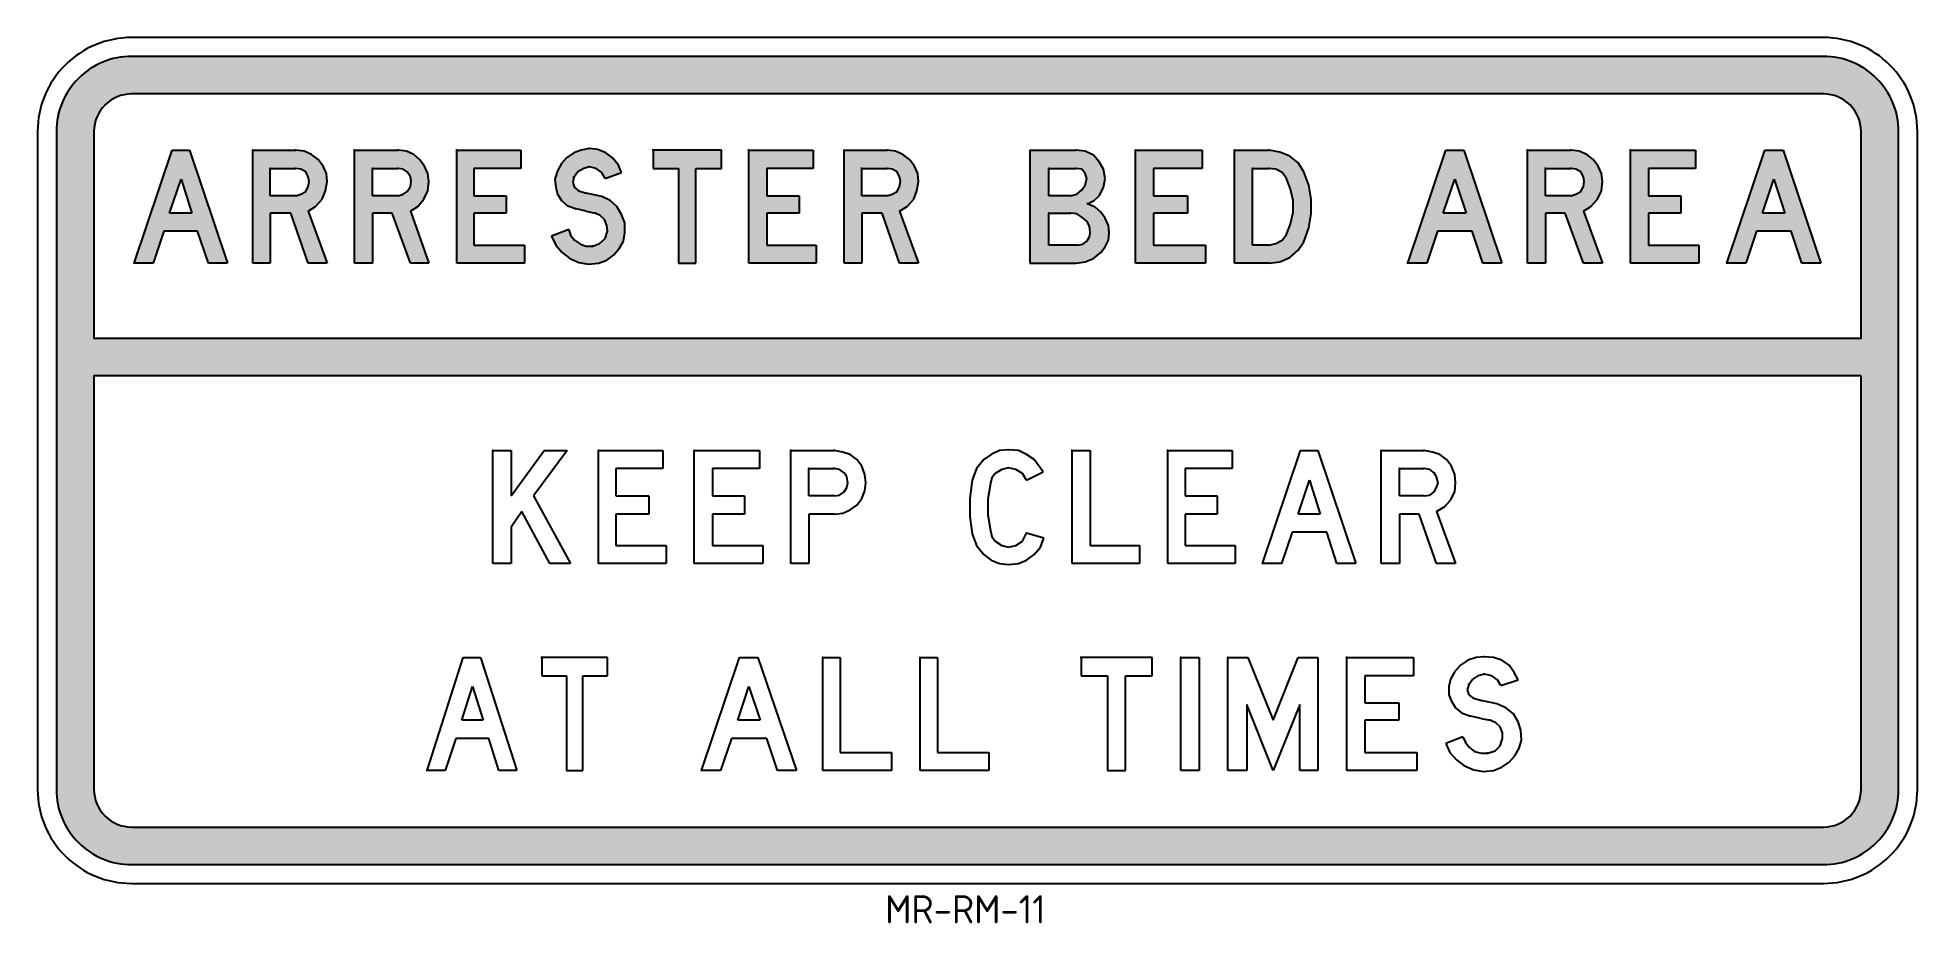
# Model space of a CAD drawing. Extents: x 132 to 332, y 161 to 256.
import ezdxf

# ---------------------------------------------------------------- set-up
doc = ezdxf.new("R2010")
doc.units = 0
doc.header["$MEASUREMENT"] = 0
doc.layers.get('0').update_dxf_attribs({"linetype": 'CONTINUOUS'})
doc.layers.get('DEFPOINTS').update_dxf_attribs({"linetype": 'CONTINUOUS'})
doc.layers.add('L35', color=3, linetype='CONTINUOUS')
doc.layers.add('T25', color=1, linetype='CONTINUOUS')
doc.styles.add('ISO', font='iso3098b.shx')

msp = doc.modelspace()

# ---------------------------------------------------------------- hatches: boundary and pattern name
at = {"layer": 'T25', "linetype": 'CONTINUOUS'}
h = msp.add_hatch(color=256, dxfattribs=at)
edge = h.paths.add_edge_path(flags=16)
edge.add_line((137.91, 245.63), (137.91, 223.63))
edge.add_line((137.91, 223.63), (325.91, 223.63))
edge.add_line((325.91, 223.63), (325.91, 245.63))
edge.add_arc((321.91, 245.63), 4, 0, 90)
edge.add_line((321.91, 249.63), (141.91, 249.63))
edge.add_arc((141.91, 245.63), 4, 90, 180)
edge = h.paths.add_edge_path(flags=16)
edge.add_line((325.91, 219.63), (137.91, 219.63))
edge.add_line((137.91, 219.63), (137.91, 175.63))
edge.add_arc((141.91, 175.63), 4, 180, 270)
edge.add_line((141.91, 171.63), (321.91, 171.63))
edge.add_arc((321.91, 175.63), 4, 270, 360)
edge.add_line((325.91, 175.63), (325.91, 219.63))
edge = h.paths.add_edge_path()
edge.add_line((141.91, 167.63), (321.91, 167.63))
edge.add_arc((321.91, 175.63), 8, 270, 360)
edge.add_line((329.91, 175.63), (329.91, 245.63))
edge.add_arc((321.91, 245.63), 8, 0, 90)
edge.add_line((321.91, 253.63), (141.91, 253.63))
edge.add_arc((141.91, 245.63), 8, 90, 180)
edge.add_line((133.91, 245.63), (133.91, 175.63))
edge.add_arc((141.91, 175.63), 8, 180, 270)
h = msp.add_hatch(color=256, dxfattribs=at)
h.paths.add_polyline_path([(145.35, 235.03), (148.94, 235.03), (150.08, 231.61), (152.1, 231.61), (148.07, 243.63), (146.22, 243.63), (142.19, 231.61), (144.21, 231.61)])
h.paths.add_polyline_path([(145.96, 236.96), (147.19, 240.56), (148.33, 236.96), (148.24, 236.96)], flags=16)
h.paths.add_polyline_path([(156.67, 236.96), (158.86, 236.96), (160.7, 231.61), (162.72, 231.61), (160.7, 237.14), (161.49, 237.66), (162.2, 238.45), (162.55, 239.33), (162.72, 240.3), (162.63, 241.17), (162.28, 241.96), (161.76, 242.66), (161.05, 243.19), (160.26, 243.54), (159.39, 243.63), (159.3, 243.63), (154.82, 243.63), (154.82, 231.61), (156.67, 231.61)])
h.paths.add_polyline_path([(156.67, 238.8), (156.67, 241.7), (159.39, 241.7), (159.91, 241.61), (160.44, 241.35), (160.7, 240.82), (160.79, 240.3), (160.7, 239.77), (160.44, 239.24), (159.91, 238.98), (159.39, 238.8)], flags=16)
h.paths.add_polyline_path([(167.55, 236.96), (169.65, 236.96), (171.59, 231.61), (173.52, 231.61), (171.59, 237.14), (172.37, 237.66), (172.99, 238.45), (173.43, 239.33), (173.52, 240.3), (173.43, 241.17), (173.08, 241.96), (172.55, 242.66), (171.94, 243.19), (171.15, 243.54), (170.27, 243.63), (170.18, 243.63), (165.62, 243.63), (165.62, 231.61), (167.55, 231.61)])
h.paths.add_polyline_path([(167.55, 238.8), (167.55, 241.7), (170.27, 241.7), (170.8, 241.61), (171.23, 241.35), (171.59, 240.82), (171.67, 240.3), (171.59, 239.77), (171.23, 239.24), (170.8, 238.98), (170.27, 238.8)], flags=16)
h.paths.add_polyline_path([(178.34, 238.8), (178.34, 241.7), (183.34, 241.7), (183.34, 243.63), (176.5, 243.63), (176.5, 231.61), (183.7, 231.61), (183.7, 233.54), (178.34, 233.54), (178.34, 236.96), (181.76, 236.96), (181.76, 238.8)])
h.paths.add_polyline_path([(191.24, 236.96), (191.77, 236.7), (192.21, 236.26), (192.47, 235.64), (192.56, 235.03), (192.3, 234.24), (191.68, 233.71), (190.98, 233.45), (190.89, 233.45), (190.28, 233.45), (189.66, 233.63), (189.05, 234.06), (188.61, 234.59), (188.43, 235.21), (186.59, 234.5), (187.03, 233.54), (187.73, 232.75), (188.52, 232.13), (189.49, 231.7), (190.54, 231.52), (191.59, 231.61), (192.47, 231.96), (193.17, 232.49), (193.79, 233.19), (194.23, 233.98), (194.4, 234.85), (194.4, 235.91), (194.05, 236.79), (193.52, 237.66), (192.82, 238.28), (191.94, 238.72), (190.28, 239.07), (189.49, 239.33), (189.05, 239.68), (188.87, 240.21), (188.96, 240.73), (189.4, 241.35), (190.01, 241.7), (190.63, 241.87), (191.33, 241.7), (191.94, 241.26), (192.3, 240.65), (194.05, 241.26), (193.7, 242.05), (193.09, 242.84), (192.38, 243.37), (191.51, 243.72), (190.63, 243.81), (189.75, 243.63), (188.96, 243.37), (188.17, 242.84), (187.64, 242.23), (187.21, 241.44), (186.94, 240.56), (187.03, 239.68), (187.21, 238.98), (187.64, 238.28), (188.26, 237.75), (189.22, 237.4), (190.28, 237.14)])
h.paths.add_polyline_path([(197.39, 243.63), (197.39, 241.7), (200.11, 241.7), (200.11, 231.61), (201.95, 231.61), (201.95, 241.7), (204.67, 241.7), (204.67, 243.63)])
h.paths.add_polyline_path([(209.5, 236.96), (212.92, 236.96), (212.92, 238.8), (209.5, 238.8), (209.5, 241.7), (214.41, 241.7), (214.41, 243.63), (207.57, 243.63), (207.57, 231.61), (214.76, 231.61), (214.76, 233.54), (209.5, 233.54)])
h.paths.add_polyline_path([(221.78, 236.96), (223.62, 231.61), (225.64, 231.61), (223.62, 237.14), (224.41, 237.66), (225.12, 238.45), (225.47, 239.33), (225.64, 240.3), (225.56, 241.17), (225.2, 241.96), (224.68, 242.66), (223.98, 243.19), (223.19, 243.54), (222.31, 243.63), (222.22, 243.63), (217.74, 243.63), (217.74, 231.61), (219.59, 231.61), (219.59, 236.96)])
h.paths.add_polyline_path([(219.59, 238.8), (219.59, 241.7), (222.31, 241.7), (222.83, 241.61), (223.36, 241.35), (223.62, 240.82), (223.71, 240.3), (223.62, 239.77), (223.36, 239.24), (222.83, 238.98), (222.31, 238.8)], flags=16)
h.paths.add_polyline_path([(237.49, 231.61), (242.4, 231.61), (243.37, 231.78), (244.25, 232.13), (245.04, 232.75), (245.48, 233.36), (245.83, 234.06), (245.91, 234.85), (245.83, 235.64), (245.48, 236.43), (245.04, 237.05), (244.42, 237.57), (243.63, 237.93), (244.33, 238.28), (244.86, 238.8), (245.3, 239.68), (245.48, 240.65), (245.3, 241.61), (244.86, 242.4), (244.25, 243.1), (243.37, 243.54), (242.4, 243.63), (242.32, 243.63), (237.49, 243.63)])
h.paths.add_polyline_path([(239.51, 238.8), (239.51, 241.7), (242.4, 241.7), (243.02, 241.61), (243.37, 241.17), (243.55, 240.65), (243.37, 239.94), (243.02, 239.42), (242.49, 238.98), (241.79, 238.8)], flags=16)
h.paths.add_polyline_path([(239.51, 236.96), (241.79, 236.96), (242.49, 236.87), (243.02, 236.52), (243.55, 236.08), (243.81, 235.56), (243.9, 234.85), (243.81, 234.42), (243.55, 233.98), (243.11, 233.63), (242.58, 233.54), (239.51, 233.54)], flags=16)
h.paths.add_polyline_path([(250.65, 236.96), (254.25, 236.96), (254.25, 238.8), (250.65, 238.8), (250.65, 241.7), (255.83, 241.7), (255.83, 243.63), (248.72, 243.63), (248.72, 231.61), (256.18, 231.61), (256.18, 233.54), (250.65, 233.54)])
h.paths.add_polyline_path([(259.25, 231.61), (262.94, 231.61), (264.08, 231.78), (265.13, 232.22), (266.01, 233.01), (266.63, 233.89), (267.15, 235.38), (267.41, 236.87), (267.41, 238.45), (267.15, 239.94), (266.63, 241.35), (266.01, 242.31), (265.13, 243.02), (264.08, 243.45), (262.94, 243.63), (259.25, 243.63)])
h.paths.add_polyline_path([(261.18, 241.7), (262.94, 241.7), (263.64, 241.61), (264.34, 241.26), (264.78, 240.65), (265.22, 239.51), (265.48, 238.28), (265.48, 237.05), (265.22, 235.82), (264.78, 234.68), (264.34, 234.06), (263.64, 233.71), (262.94, 233.54), (261.18, 233.54)], flags=16)
h.paths.add_polyline_path([(277.68, 231.61), (279.7, 231.61), (280.84, 235.03), (284.53, 235.03), (285.67, 231.61), (287.69, 231.61), (283.65, 243.63), (281.72, 243.63)])
h.paths.add_polyline_path([(281.46, 236.96), (282.68, 240.56), (283.91, 236.96), (283.83, 236.96)], flags=16)
h.paths.add_polyline_path([(292.34, 236.96), (294.44, 236.96), (296.37, 231.61), (298.39, 231.61), (296.37, 237.14), (297.16, 237.66), (297.87, 238.45), (298.3, 239.33), (298.39, 240.3), (298.3, 241.17), (297.95, 241.96), (297.43, 242.66), (296.73, 243.19), (295.94, 243.54), (295.06, 243.63), (294.97, 243.63), (290.41, 243.63), (290.41, 231.61), (292.34, 231.61)])
h.paths.add_polyline_path([(292.34, 238.8), (292.34, 241.7), (295.06, 241.7), (295.58, 241.61), (296.11, 241.35), (296.37, 240.82), (296.46, 240.3), (296.37, 239.77), (296.11, 239.24), (295.58, 238.98), (295.06, 238.8)], flags=16)
h.paths.add_polyline_path([(303.31, 238.8), (303.31, 241.7), (308.31, 241.7), (308.31, 243.63), (301.38, 243.63), (301.38, 231.61), (308.66, 231.61), (308.66, 233.54), (303.31, 233.54), (303.31, 236.96), (306.73, 236.96), (306.73, 238.8)])
h.paths.add_polyline_path([(314.8, 235.03), (318.49, 235.03), (319.63, 231.61), (321.65, 231.61), (317.61, 243.63), (315.68, 243.63), (311.64, 231.61), (313.66, 231.61)])
h.paths.add_polyline_path([(315.42, 236.96), (316.65, 240.56), (317.79, 236.96), (317.7, 236.96)], flags=16)

# ---------------------------------------------------------------- linework, layer by layer
at = {"color": 1}
for p, q in [((142.19, 231.61), (146.22, 243.63)), ((146.22, 243.63), (148.07, 243.63)), ((148.07, 243.63), (152.1, 231.61)), ((154.82, 243.63), (154.74, 243.63)), ((154.82, 243.63), (159.39, 243.63)), ((154.82, 231.61), (154.82, 243.63)), ((159.39, 243.63), (159.3, 243.63)), ((159.39, 243.63), (159.3, 243.63)), ((160.26, 243.54), (159.39, 243.63)), ((161.05, 243.19), (160.26, 243.54)), ((161.76, 242.66), (161.05, 243.19)), ((162.28, 241.96), (161.76, 242.66)), ((165.62, 243.63), (165.53, 243.63)), ((165.62, 243.63), (170.27, 243.63)), ((165.62, 231.61), (165.62, 243.63)), ((170.27, 243.63), (170.18, 243.63)), ((170.27, 243.63), (170.18, 243.63)), ((171.15, 243.54), (170.27, 243.63)), ((171.94, 243.19), (171.15, 243.54)), ((172.55, 242.66), (171.94, 243.19)), ((173.08, 241.96), (172.55, 242.66)), ((176.5, 243.63), (176.41, 243.63)), ((176.5, 243.63), (183.34, 243.63)), ((176.5, 231.61), (176.5, 243.63)), ((183.34, 243.63), (183.34, 241.7)), ((187.64, 242.23), (187.21, 241.44)), ((188.17, 242.84), (187.64, 242.23)), ((188.96, 243.37), (188.17, 242.84)), ((189.75, 243.63), (188.96, 243.37)), ((190.63, 243.81), (189.75, 243.63)), ((190.63, 243.81), (190.54, 243.81)), ((191.51, 243.72), (190.63, 243.81)), ((192.38, 243.37), (191.51, 243.72)), ((193.09, 242.84), (192.38, 243.37)), ((193.7, 242.05), (193.09, 242.84)), ((194.05, 241.26), (193.7, 242.05)), ((197.39, 243.63), (197.3, 243.63)), ((197.39, 243.63), (197.39, 241.7)), ((204.67, 243.63), (197.39, 243.63)), ((204.67, 241.7), (204.67, 243.63)), ((207.57, 243.63), (207.48, 243.63)), ((207.57, 243.63), (214.41, 243.63)), ((207.57, 231.61), (207.57, 243.63)), ((214.41, 243.63), (214.41, 241.7)), ((217.74, 243.63), (217.66, 243.63)), ((217.74, 243.63), (222.31, 243.63)), ((217.74, 231.61), (217.74, 243.63)), ((222.31, 243.63), (222.22, 243.63)), ((222.31, 243.63), (222.22, 243.63)), ((223.19, 243.54), (222.31, 243.63)), ((223.98, 243.19), (223.19, 243.54)), ((224.68, 242.66), (223.98, 243.19)), ((225.2, 241.96), (224.68, 242.66)), ((237.49, 243.63), (242.4, 243.63)), ((237.49, 243.63), (237.49, 231.61)), ((242.4, 243.63), (242.32, 243.63)), ((242.4, 243.63), (242.32, 243.63)), ((243.37, 243.54), (242.4, 243.63)), ((244.25, 243.1), (243.37, 243.54)), ((244.86, 242.4), (244.25, 243.1)), ((244.86, 242.4), (244.77, 242.4)), ((245.3, 241.61), (244.86, 242.4)), ((248.72, 243.63), (248.64, 243.63)), ((248.72, 243.63), (255.83, 243.63)), ((248.72, 231.61), (248.72, 243.63)), ((255.83, 243.63), (255.83, 241.7)), ((259.25, 243.63), (259.17, 243.63)), ((259.25, 243.63), (262.94, 243.63)), ((259.25, 231.61), (259.25, 243.63)), ((262.94, 243.63), (262.85, 243.63)), ((262.94, 243.63), (262.85, 243.63)), ((264.08, 243.45), (262.94, 243.63)), ((265.13, 243.02), (264.08, 243.45)), ((266.01, 242.31), (265.13, 243.02)), ((266.63, 241.35), (266.01, 242.31)), ((277.68, 231.61), (281.72, 243.63)), ((281.72, 243.63), (283.65, 243.63)), ((283.65, 243.63), (287.69, 231.61)), ((290.41, 243.63), (290.32, 243.63)), ((290.41, 243.63), (295.06, 243.63)), ((290.41, 231.61), (290.41, 243.63)), ((295.06, 243.63), (294.97, 243.63)), ((295.06, 243.63), (294.97, 243.63)), ((295.94, 243.54), (295.06, 243.63)), ((296.73, 243.19), (295.94, 243.54)), ((297.43, 242.66), (296.73, 243.19)), ((297.95, 241.96), (297.43, 242.66)), ((301.38, 243.63), (301.29, 243.63)), ((301.38, 243.63), (308.31, 243.63)), ((301.38, 231.61), (301.38, 243.63)), ((308.31, 243.63), (308.31, 241.7)), ((311.64, 231.61), (315.68, 243.63)), ((315.68, 243.63), (317.61, 243.63)), ((317.61, 243.63), (321.65, 231.61)), ((145.96, 236.96), (147.19, 240.56)), ((147.19, 240.56), (148.33, 236.96)), ((156.67, 241.7), (156.58, 241.7)), ((156.67, 241.7), (159.39, 241.7)), ((156.67, 238.8), (156.67, 241.7)), ((159.39, 241.7), (159.3, 241.7)), ((159.39, 241.7), (159.3, 241.7)), ((159.91, 241.61), (159.39, 241.7)), ((160.44, 241.35), (159.91, 241.61)), ((160.7, 240.82), (160.44, 241.35)), ((160.79, 240.3), (160.7, 240.82)), ((160.7, 239.77), (160.79, 240.3)), ((160.79, 240.3), (160.7, 240.3)), ((162.63, 241.17), (162.28, 241.96)), ((162.55, 239.33), (162.72, 240.3)), ((162.72, 240.3), (162.63, 241.17)), ((162.72, 240.3), (162.63, 240.3)), ((167.55, 241.7), (167.46, 241.7)), ((167.55, 241.7), (170.27, 241.7)), ((167.55, 238.8), (167.55, 241.7)), ((170.27, 241.7), (170.18, 241.7)), ((170.27, 241.7), (170.18, 241.7)), ((170.8, 241.61), (170.27, 241.7)), ((171.23, 241.35), (170.8, 241.61)), ((171.59, 240.82), (171.23, 241.35)), ((171.67, 240.3), (171.59, 240.82)), ((171.59, 239.77), (171.67, 240.3)), ((171.67, 240.3), (171.59, 240.3)), ((173.43, 241.17), (173.08, 241.96)), ((173.52, 240.3), (173.43, 241.17)), ((173.43, 239.33), (173.52, 240.3)), ((173.52, 240.3), (173.43, 240.3)), ((183.34, 241.7), (178.34, 241.7)), ((178.34, 241.7), (178.34, 238.8)), ((187.21, 241.44), (186.94, 240.56)), ((186.94, 240.56), (187.03, 239.68)), ((188.96, 240.73), (188.87, 240.21)), ((188.96, 240.73), (188.87, 240.73)), ((188.87, 240.21), (189.05, 239.68)), ((189.4, 241.35), (188.96, 240.73)), ((190.01, 241.7), (189.4, 241.35)), ((190.63, 241.87), (190.01, 241.7)), ((190.63, 241.87), (190.54, 241.87)), ((191.33, 241.7), (190.63, 241.87)), ((191.94, 241.26), (191.33, 241.7)), ((192.3, 240.65), (191.94, 241.26)), ((192.3, 240.65), (194.05, 241.26)), ((197.39, 241.7), (200.11, 241.7)), ((200.11, 241.7), (200.11, 231.61)), ((201.95, 231.61), (201.95, 241.7)), ((201.95, 241.7), (204.67, 241.7)), ((214.41, 241.7), (209.5, 241.7)), ((209.5, 241.7), (209.5, 238.8)), ((219.59, 241.7), (219.5, 241.7)), ((219.59, 241.7), (222.31, 241.7)), ((219.59, 238.8), (219.59, 241.7)), ((222.31, 241.7), (222.22, 241.7)), ((222.31, 241.7), (222.22, 241.7)), ((222.83, 241.61), (222.31, 241.7)), ((223.36, 241.35), (222.83, 241.61)), ((223.62, 240.82), (223.36, 241.35)), ((223.71, 240.3), (223.62, 240.82)), ((223.62, 239.77), (223.71, 240.3)), ((223.71, 240.3), (223.62, 240.3)), ((225.56, 241.17), (225.2, 241.96)), ((225.47, 239.33), (225.64, 240.3)), ((225.64, 240.3), (225.56, 241.17)), ((225.64, 240.3), (225.56, 240.3)), ((239.51, 241.7), (239.42, 241.7)), ((239.51, 241.7), (242.4, 241.7)), ((239.51, 238.8), (239.51, 241.7)), ((242.4, 241.7), (242.32, 241.7)), ((242.4, 241.7), (242.32, 241.7)), ((243.02, 241.61), (242.4, 241.7)), ((243.37, 241.17), (243.02, 241.61)), ((243.55, 240.65), (243.37, 241.17)), ((243.37, 239.94), (243.55, 240.65)), ((243.55, 240.65), (243.46, 240.65)), ((245.48, 240.65), (245.3, 241.61)), ((245.3, 239.68), (245.48, 240.65)), ((255.83, 241.7), (250.65, 241.7)), ((250.65, 241.7), (250.65, 238.8)), ((261.18, 241.7), (261.1, 241.7)), ((261.18, 241.7), (262.94, 241.7)), ((261.18, 233.54), (261.18, 241.7)), ((262.94, 241.7), (262.85, 241.7)), ((262.94, 241.7), (262.85, 241.7)), ((263.64, 241.61), (262.94, 241.7)), ((264.34, 241.26), (263.64, 241.61)), ((264.78, 240.65), (264.34, 241.26)), ((264.78, 240.65), (264.69, 240.65)), ((265.22, 239.51), (264.78, 240.65)), ((266.63, 241.35), (266.54, 241.35)), ((267.15, 239.94), (266.63, 241.35)), ((281.46, 236.96), (282.68, 240.56)), ((282.68, 240.56), (283.91, 236.96)), ((292.34, 241.7), (292.25, 241.7)), ((292.34, 241.7), (295.06, 241.7)), ((292.34, 238.8), (292.34, 241.7)), ((295.06, 241.7), (294.97, 241.7)), ((295.06, 241.7), (294.97, 241.7)), ((295.58, 241.61), (295.06, 241.7)), ((296.11, 241.35), (295.58, 241.61)), ((296.37, 240.82), (296.11, 241.35)), ((296.46, 240.3), (296.37, 240.82)), ((296.37, 239.77), (296.46, 240.3)), ((296.46, 240.3), (296.37, 240.3)), ((298.3, 241.17), (297.95, 241.96)), ((298.39, 240.3), (298.3, 241.17)), ((298.3, 239.33), (298.39, 240.3)), ((298.39, 240.3), (298.3, 240.3)), ((308.31, 241.7), (303.31, 241.7)), ((303.31, 241.7), (303.31, 238.8)), ((315.42, 236.96), (316.65, 240.56)), ((316.65, 240.56), (317.79, 236.96)), ((159.39, 238.8), (156.67, 238.8)), ((159.39, 238.8), (159.91, 238.98)), ((159.91, 238.98), (160.44, 239.24)), ((160.44, 239.24), (160.7, 239.77)), ((161.49, 237.66), (162.2, 238.45)), ((162.2, 238.45), (162.55, 239.33)), ((170.27, 238.8), (167.55, 238.8)), ((170.27, 238.8), (170.8, 238.98)), ((170.8, 238.98), (171.23, 239.24)), ((171.23, 239.24), (171.59, 239.77)), ((172.37, 237.66), (172.99, 238.45)), ((172.99, 238.45), (173.43, 239.33)), ((178.34, 238.8), (181.76, 238.8)), ((181.76, 238.8), (181.76, 236.96)), ((187.03, 239.68), (187.21, 238.98)), ((187.21, 238.98), (187.64, 238.28)), ((187.64, 238.28), (188.26, 237.75)), ((189.05, 239.68), (189.49, 239.33)), ((189.49, 239.33), (189.4, 239.33)), ((189.49, 239.33), (190.28, 239.07)), ((190.28, 239.07), (190.19, 239.07)), ((190.28, 239.07), (190.19, 239.07)), ((191.94, 238.72), (190.28, 239.07)), ((192.82, 238.28), (191.94, 238.72)), ((193.52, 237.66), (192.82, 238.28)), ((209.5, 238.8), (212.92, 238.8)), ((212.92, 238.8), (212.92, 236.96)), ((222.31, 238.8), (219.59, 238.8)), ((222.31, 238.8), (222.83, 238.98)), ((222.83, 238.98), (223.36, 239.24)), ((223.36, 239.24), (223.62, 239.77)), ((224.41, 237.66), (225.12, 238.45)), ((225.12, 238.45), (225.47, 239.33)), ((241.79, 238.8), (239.51, 238.8)), ((241.79, 238.8), (242.49, 238.98)), ((242.49, 238.98), (243.02, 239.42)), ((243.02, 239.42), (243.37, 239.94)), ((243.63, 237.93), (244.33, 238.28)), ((244.33, 238.28), (244.86, 238.8)), ((244.86, 238.8), (244.77, 238.8)), ((244.86, 238.8), (245.3, 239.68)), ((250.65, 238.8), (254.25, 238.8)), ((254.25, 238.8), (254.25, 236.96)), ((265.48, 238.28), (265.22, 239.51)), ((265.48, 237.05), (265.48, 238.28)), ((267.41, 238.45), (267.15, 239.94)), ((267.41, 236.87), (267.41, 238.45)), ((295.06, 238.8), (292.34, 238.8)), ((295.06, 238.8), (295.58, 238.98)), ((295.58, 238.98), (296.11, 239.24)), ((296.11, 239.24), (296.37, 239.77)), ((297.16, 237.66), (297.87, 238.45)), ((297.87, 238.45), (298.3, 239.33)), ((303.31, 238.8), (306.73, 238.8)), ((306.73, 238.8), (306.73, 236.96)), ((148.33, 236.96), (145.96, 236.96)), ((148.33, 236.96), (148.24, 236.96)), ((158.86, 236.96), (156.67, 236.96)), ((156.67, 236.96), (156.67, 231.61)), ((160.7, 231.61), (158.86, 236.96)), ((160.7, 237.14), (161.49, 237.66)), ((160.7, 237.14), (162.72, 231.61)), ((169.65, 236.96), (167.55, 236.96)), ((167.55, 236.96), (167.55, 231.61)), ((171.59, 231.61), (169.65, 236.96)), ((171.59, 237.14), (172.37, 237.66)), ((171.59, 237.14), (173.52, 231.61)), ((181.76, 236.96), (178.34, 236.96)), ((178.34, 236.96), (178.34, 233.54)), ((188.26, 237.75), (189.22, 237.4)), ((189.22, 237.4), (189.14, 237.4)), ((189.22, 237.4), (189.14, 237.4)), ((190.28, 237.14), (189.22, 237.4)), ((190.28, 237.14), (191.24, 236.96)), ((191.24, 236.96), (191.15, 236.96)), ((191.24, 236.96), (191.15, 236.96)), ((191.77, 236.7), (191.24, 236.96)), ((192.21, 236.26), (191.77, 236.7)), ((192.47, 235.64), (192.21, 236.26)), ((194.05, 236.79), (193.52, 237.66)), ((194.4, 235.91), (194.05, 236.79)), ((212.92, 236.96), (209.5, 236.96)), ((209.5, 236.96), (209.5, 233.54)), ((221.78, 236.96), (219.59, 236.96)), ((219.59, 236.96), (219.59, 231.61)), ((223.62, 231.61), (221.78, 236.96)), ((223.62, 237.14), (224.41, 237.66)), ((223.62, 237.14), (225.64, 231.61)), ((239.51, 236.96), (239.42, 236.96)), ((239.51, 236.96), (241.79, 236.96)), ((239.51, 233.54), (239.51, 236.96)), ((241.79, 236.96), (241.7, 236.96)), ((241.79, 236.96), (241.7, 236.96)), ((242.49, 236.87), (241.79, 236.96)), ((243.02, 236.52), (242.49, 236.87)), ((243.55, 236.08), (243.02, 236.52)), ((243.63, 237.93), (243.55, 237.93)), ((243.81, 235.56), (243.55, 236.08)), ((244.42, 237.57), (243.63, 237.93)), ((245.04, 237.05), (244.42, 237.57)), ((245.48, 236.43), (245.04, 237.05)), ((245.83, 235.64), (245.48, 236.43)), ((254.25, 236.96), (250.65, 236.96)), ((250.65, 236.96), (250.65, 233.54)), ((265.22, 235.82), (265.48, 237.05)), ((267.15, 235.38), (267.41, 236.87)), ((283.91, 236.96), (281.46, 236.96)), ((283.91, 236.96), (283.83, 236.96)), ((294.44, 236.96), (292.34, 236.96)), ((292.34, 236.96), (292.34, 231.61)), ((296.37, 231.61), (294.44, 236.96)), ((296.37, 237.14), (297.16, 237.66)), ((296.37, 237.14), (298.39, 231.61)), ((306.73, 236.96), (303.31, 236.96)), ((303.31, 236.96), (303.31, 233.54)), ((317.79, 236.96), (315.42, 236.96)), ((317.79, 236.96), (317.7, 236.96)), ((145.35, 235.03), (144.21, 231.61)), ((148.94, 235.03), (145.35, 235.03)), ((150.08, 231.61), (148.94, 235.03)), ((188.43, 235.21), (186.59, 234.5)), ((186.59, 234.5), (187.03, 233.54)), ((188.43, 235.21), (188.61, 234.59)), ((188.61, 234.59), (189.05, 234.06)), ((189.05, 234.06), (189.66, 233.63)), ((191.68, 233.71), (192.3, 234.24)), ((192.3, 234.24), (192.56, 235.03)), ((192.56, 235.03), (192.47, 235.64)), ((192.56, 235.03), (192.47, 235.03)), ((194.23, 233.98), (194.4, 234.85)), ((194.4, 234.85), (194.4, 235.91)), ((243.55, 233.98), (243.81, 234.42)), ((243.9, 234.85), (243.81, 235.56)), ((243.81, 234.42), (243.9, 234.85)), ((243.9, 234.85), (243.81, 234.85)), ((245.48, 233.36), (245.83, 234.06)), ((245.91, 234.85), (245.83, 235.64)), ((245.83, 234.06), (245.91, 234.85)), ((263.64, 233.71), (264.34, 234.06)), ((264.34, 234.06), (264.78, 234.68)), ((264.78, 234.68), (264.69, 234.68)), ((264.78, 234.68), (265.22, 235.82)), ((266.63, 233.89), (267.15, 235.38)), ((280.84, 235.03), (279.7, 231.61)), ((284.53, 235.03), (280.84, 235.03)), ((285.67, 231.61), (284.53, 235.03)), ((314.8, 235.03), (313.66, 231.61)), ((318.49, 235.03), (314.8, 235.03)), ((319.63, 231.61), (318.49, 235.03)), ((178.34, 233.54), (183.7, 233.54)), ((183.7, 233.54), (183.7, 231.61)), ((187.03, 233.54), (187.73, 232.75)), ((187.73, 232.75), (188.52, 232.13)), ((188.52, 232.13), (189.49, 231.7)), ((189.66, 233.63), (190.28, 233.45)), ((190.28, 233.45), (190.98, 233.45)), ((190.98, 233.45), (190.89, 233.45)), ((190.98, 233.45), (191.68, 233.71)), ((192.47, 231.96), (193.17, 232.49)), ((193.17, 232.49), (193.79, 233.19)), ((193.79, 233.19), (194.23, 233.98)), ((209.5, 233.54), (214.76, 233.54)), ((214.76, 233.54), (214.76, 231.61)), ((242.58, 233.54), (239.51, 233.54)), ((242.58, 233.54), (243.11, 233.63)), ((243.11, 233.63), (243.55, 233.98)), ((243.37, 231.78), (244.25, 232.13)), ((244.25, 232.13), (245.04, 232.75)), ((245.04, 232.75), (245.48, 233.36)), ((250.65, 233.54), (256.18, 233.54)), ((256.18, 233.54), (256.18, 231.61)), ((262.94, 233.54), (261.18, 233.54)), ((262.94, 233.54), (263.64, 233.71)), ((264.08, 231.78), (265.13, 232.22)), ((265.13, 232.22), (266.01, 233.01)), ((266.01, 233.01), (266.63, 233.89)), ((266.63, 233.89), (266.54, 233.89)), ((303.31, 233.54), (308.66, 233.54)), ((308.66, 233.54), (308.66, 231.61)), ((142.19, 231.61), (142.1, 231.61)), ((144.21, 231.61), (142.19, 231.61)), ((152.1, 231.61), (150.08, 231.61)), ((156.67, 231.61), (154.82, 231.61)), ((162.72, 231.61), (160.7, 231.61)), ((167.55, 231.61), (165.62, 231.61)), ((173.52, 231.61), (171.59, 231.61)), ((183.7, 231.61), (176.5, 231.61)), ((189.49, 231.7), (190.54, 231.52)), ((190.54, 231.52), (191.59, 231.61)), ((191.59, 231.61), (192.47, 231.96)), ((200.11, 231.61), (201.95, 231.61)), ((214.76, 231.61), (207.57, 231.61)), ((219.59, 231.61), (217.74, 231.61)), ((225.64, 231.61), (223.62, 231.61)), ((237.49, 231.61), (242.4, 231.61)), ((242.4, 231.61), (243.37, 231.78)), ((256.18, 231.61), (248.72, 231.61)), ((262.94, 231.61), (259.25, 231.61)), ((262.94, 231.61), (264.08, 231.78)), ((277.68, 231.61), (277.59, 231.61)), ((279.7, 231.61), (277.68, 231.61)), ((287.69, 231.61), (285.67, 231.61)), ((292.34, 231.61), (290.41, 231.61)), ((298.39, 231.61), (296.37, 231.61)), ((308.66, 231.61), (301.38, 231.61)), ((311.64, 231.61), (311.56, 231.61)), ((313.66, 231.61), (311.64, 231.61)), ((321.65, 231.61), (319.63, 231.61)), ((180.36, 211.69), (180.27, 211.69)), ((180.36, 211.69), (182.29, 211.69)), ((180.36, 199.66), (180.36, 211.69)), ((182.29, 211.69), (182.29, 206.86)), ((182.29, 206.86), (185.8, 211.69)), ((188.26, 211.69), (184.66, 206.86)), ((185.8, 211.69), (188.26, 211.69)), ((191.59, 211.69), (191.51, 211.69)), ((191.59, 211.69), (198.44, 211.69)), ((191.59, 199.66), (191.59, 211.69)), ((198.44, 211.69), (198.44, 209.76)), ((201.77, 211.69), (201.69, 211.69)), ((201.77, 211.69), (208.71, 211.69)), ((201.77, 199.66), (201.77, 211.69)), ((208.71, 211.69), (208.71, 209.76)), ((212.04, 211.69), (211.95, 211.69)), ((212.04, 211.69), (216.69, 211.69)), ((212.04, 199.66), (212.04, 211.69)), ((216.69, 211.69), (216.6, 211.69)), ((216.69, 211.69), (216.6, 211.69)), ((217.57, 211.51), (216.69, 211.69)), ((218.36, 211.25), (217.57, 211.51)), ((219.06, 210.72), (218.36, 211.25)), ((219.59, 210.02), (219.06, 210.72)), ((219.94, 209.14), (219.59, 210.02)), ((232.58, 210.72), (231.79, 209.76)), ((233.37, 211.25), (232.58, 210.72)), ((234.24, 211.69), (233.37, 211.25)), ((235.21, 211.77), (234.24, 211.69)), ((235.21, 211.77), (235.12, 211.77)), ((236.26, 211.69), (235.21, 211.77)), ((237.14, 211.25), (236.26, 211.69)), ((237.93, 210.72), (237.14, 211.25)), ((237.93, 210.72), (237.84, 210.72)), ((238.89, 209.41), (237.93, 210.72)), ((241.97, 211.69), (241.88, 211.69)), ((241.97, 211.69), (243.9, 211.69)), ((241.97, 199.66), (241.97, 211.69)), ((243.9, 211.69), (243.9, 201.59)), ((252.15, 211.69), (252.06, 211.69)), ((252.15, 211.69), (258.99, 211.69)), ((252.15, 199.66), (252.15, 211.69)), ((258.99, 211.69), (258.99, 209.76)), ((262.24, 199.66), (266.27, 211.69)), ((266.27, 211.69), (268.12, 211.69)), ((268.12, 211.69), (272.15, 199.66)), ((274.87, 211.69), (274.79, 211.69)), ((274.87, 211.69), (279.44, 211.69)), ((274.87, 199.66), (274.87, 211.69)), ((279.44, 211.69), (279.35, 211.69)), ((279.44, 211.69), (279.35, 211.69)), ((280.31, 211.51), (279.44, 211.69)), ((281.1, 211.25), (280.31, 211.51)), ((281.81, 210.72), (281.1, 211.25)), ((282.33, 210.02), (281.81, 210.72)), ((282.68, 209.14), (282.33, 210.02)), ((198.44, 209.76), (193.44, 209.76)), ((193.44, 209.76), (193.44, 206.86)), ((208.71, 209.76), (203.7, 209.76)), ((203.7, 209.76), (203.7, 206.86)), ((213.97, 209.76), (213.88, 209.76)), ((213.97, 209.76), (216.69, 209.76)), ((213.97, 206.86), (213.97, 209.76)), ((216.69, 209.76), (216.6, 209.76)), ((216.69, 209.76), (216.6, 209.76)), ((217.22, 209.67), (216.69, 209.76)), ((217.74, 209.32), (217.22, 209.67)), ((218.01, 208.88), (217.74, 209.32)), ((218.1, 208.26), (218.01, 208.88)), ((218.01, 207.74), (218.1, 208.26)), ((218.1, 208.26), (218.01, 208.26)), ((220.03, 208.26), (219.94, 209.14)), ((219.94, 207.39), (220.03, 208.26)), ((220.03, 208.26), (219.94, 208.26)), ((231.35, 208.53), (231.08, 206.6)), ((231.79, 209.76), (231.35, 208.53)), ((233.28, 208.18), (233.01, 206.51)), ((233.45, 208.79), (233.28, 208.18)), ((233.8, 209.23), (233.45, 208.79)), ((234.51, 209.67), (233.8, 209.23)), ((235.21, 209.84), (234.51, 209.67)), ((235.21, 209.84), (235.12, 209.84)), ((236, 209.67), (235.21, 209.84)), ((236.7, 209.23), (236, 209.67)), ((236.7, 209.23), (236.61, 209.23)), ((237.14, 208.53), (236.7, 209.23)), ((237.14, 208.53), (238.89, 209.41)), ((238.89, 209.41), (238.81, 209.41)), ((258.99, 209.76), (253.99, 209.76)), ((253.99, 209.76), (253.99, 206.86)), ((266.01, 204.93), (267.24, 208.53)), ((267.24, 208.53), (268.38, 204.93)), ((276.8, 209.76), (276.72, 209.76)), ((276.8, 209.76), (279.44, 209.76)), ((276.8, 206.86), (276.8, 209.76)), ((279.44, 209.76), (279.35, 209.76)), ((279.44, 209.76), (279.35, 209.76)), ((280.05, 209.67), (279.44, 209.76)), ((280.49, 209.32), (280.05, 209.67)), ((280.75, 208.88), (280.49, 209.32)), ((280.93, 208.26), (280.75, 208.88)), ((280.75, 207.74), (280.93, 208.26)), ((280.93, 208.26), (280.84, 208.26)), ((282.77, 208.26), (282.68, 209.14)), ((282.68, 207.3), (282.77, 208.26)), ((282.77, 208.26), (282.68, 208.26)), ((184.66, 206.86), (188.61, 199.66)), ((193.44, 206.86), (196.95, 206.86)), ((196.95, 206.86), (196.95, 204.93)), ((203.7, 206.86), (207.13, 206.86)), ((207.13, 206.86), (207.13, 204.93)), ((216.69, 206.86), (213.97, 206.86)), ((216.69, 206.86), (217.22, 206.95)), ((217.22, 206.95), (217.74, 207.3)), ((217.74, 207.3), (218.01, 207.74)), ((219.06, 205.89), (219.59, 206.6)), ((219.59, 206.6), (219.94, 207.39)), ((231.08, 206.6), (231.08, 204.67)), ((233.01, 206.51), (233.01, 204.84)), ((253.99, 206.86), (257.41, 206.86)), ((257.41, 206.86), (257.41, 204.93)), ((279.44, 206.86), (276.8, 206.86)), ((279.44, 206.86), (280.05, 206.95)), ((280.05, 206.95), (280.49, 207.3)), ((280.49, 207.3), (280.75, 207.74)), ((281.63, 205.72), (282.25, 206.42)), ((282.25, 206.42), (282.68, 207.3)), ((183.43, 205.19), (182.29, 203.53)), ((186.42, 199.66), (183.43, 205.19)), ((196.95, 204.93), (193.44, 204.93)), ((193.44, 204.93), (193.44, 201.59)), ((207.13, 204.93), (203.7, 204.93)), ((203.7, 204.93), (203.7, 201.59)), ((216.69, 204.93), (213.97, 204.93)), ((213.97, 204.93), (213.97, 199.66)), ((216.69, 204.93), (217.57, 205.02)), ((217.57, 205.02), (218.36, 205.37)), ((218.36, 205.37), (219.06, 205.89)), ((231.08, 204.67), (231.35, 202.82)), ((233.01, 204.84), (233.28, 203.17)), ((257.41, 204.93), (253.99, 204.93)), ((253.99, 204.93), (253.99, 201.59)), ((268.38, 204.93), (266.01, 204.93)), ((268.38, 204.93), (268.29, 204.93)), ((278.91, 204.93), (276.8, 204.93)), ((276.8, 204.93), (276.8, 199.66)), ((280.75, 199.66), (278.91, 204.93)), ((280.75, 205.19), (281.63, 205.72)), ((280.75, 205.19), (282.77, 199.66)), ((182.29, 203.53), (182.29, 199.66)), ((231.35, 202.82), (231.79, 201.59)), ((233.28, 203.17), (233.45, 202.56)), ((233.45, 202.56), (233.8, 202.03)), ((233.8, 202.03), (234.51, 201.59)), ((236, 201.59), (236.7, 202.03)), ((236.7, 202.03), (237.14, 202.91)), ((237.14, 202.91), (237.05, 202.91)), ((237.14, 202.91), (237.05, 202.91)), ((238.98, 202.38), (237.14, 202.91)), ((238.63, 201.42), (238.98, 202.38)), ((265.4, 203), (264.26, 199.66)), ((269.08, 203), (265.4, 203)), ((270.14, 199.66), (269.08, 203)), ((193.44, 201.59), (198.79, 201.59)), ((198.79, 201.59), (198.79, 199.66)), ((203.7, 201.59), (209.06, 201.59)), ((209.06, 201.59), (209.06, 199.66)), ((231.79, 201.59), (232.58, 200.63)), ((232.58, 200.63), (233.37, 200.02)), ((233.37, 200.02), (234.24, 199.66)), ((234.51, 201.59), (235.21, 201.42)), ((235.21, 201.42), (236, 201.59)), ((236.26, 199.66), (237.14, 200.02)), ((237.14, 200.02), (237.93, 200.63)), ((237.93, 200.63), (238.63, 201.42)), ((243.9, 201.59), (249.16, 201.59)), ((249.16, 201.59), (249.16, 199.66)), ((253.99, 201.59), (259.34, 201.59)), ((259.34, 201.59), (259.34, 199.66)), ((182.29, 199.66), (180.36, 199.66)), ((188.61, 199.66), (186.42, 199.66)), ((198.79, 199.66), (191.59, 199.66)), ((209.06, 199.66), (201.77, 199.66)), ((213.97, 199.66), (212.04, 199.66)), ((234.24, 199.66), (235.21, 199.58)), ((235.21, 199.58), (236.26, 199.66)), ((249.16, 199.66), (241.97, 199.66)), ((259.34, 199.66), (252.15, 199.66)), ((262.24, 199.66), (262.15, 199.66)), ((264.26, 199.66), (262.24, 199.66)), ((272.15, 199.66), (270.14, 199.66)), ((276.8, 199.66), (274.87, 199.66)), ((282.77, 199.66), (280.75, 199.66)), ((173.34, 177.64), (177.2, 189.66)), ((177.2, 189.66), (179.04, 189.66)), ((179.04, 189.66), (182.91, 177.64)), ((185.54, 189.66), (185.45, 189.66)), ((185.54, 189.66), (185.54, 187.73)), ((192.56, 189.66), (185.54, 189.66)), ((192.56, 187.73), (192.56, 189.66)), ((202.56, 177.64), (206.6, 189.66)), ((206.6, 189.66), (208.53, 189.66)), ((208.53, 189.66), (212.65, 177.64)), ((215.46, 189.66), (215.38, 189.66)), ((215.46, 189.66), (217.31, 189.66)), ((215.46, 177.64), (215.46, 189.66)), ((217.31, 189.66), (217.31, 179.57)), ((225.82, 189.66), (225.73, 189.66)), ((225.82, 189.66), (227.66, 189.66)), ((225.82, 177.64), (225.82, 189.66)), ((227.66, 189.66), (227.66, 179.57)), ((242.93, 189.66), (242.84, 189.66)), ((242.93, 189.66), (242.93, 187.73)), ((250.48, 189.66), (242.93, 189.66)), ((250.48, 187.73), (250.48, 189.66)), ((253.55, 189.66), (253.46, 189.66)), ((253.55, 189.66), (255.48, 189.66)), ((253.55, 177.64), (253.55, 189.66)), ((255.48, 189.66), (255.48, 177.64)), ((258.55, 189.66), (258.46, 189.66)), ((258.55, 189.66), (260.66, 189.66)), ((258.55, 177.64), (258.55, 189.66)), ((260.66, 189.66), (263.38, 182.99)), ((263.38, 182.99), (266.01, 189.66)), ((266.01, 189.66), (268.12, 189.66)), ((268.12, 189.66), (268.12, 177.64)), ((271.19, 189.66), (271.1, 189.66)), ((271.19, 189.66), (278.3, 189.66)), ((271.19, 177.64), (271.19, 189.66)), ((278.3, 189.66), (278.3, 187.73)), ((282.68, 188.17), (282.25, 187.38)), ((283.3, 188.87), (282.68, 188.17)), ((284.09, 189.4), (283.3, 188.87)), ((284.97, 189.66), (284.09, 189.4)), ((285.84, 189.75), (284.97, 189.66)), ((285.84, 189.75), (285.76, 189.75)), ((286.81, 189.66), (285.84, 189.75)), ((287.69, 189.4), (286.81, 189.66)), ((288.48, 188.87), (287.69, 189.4)), ((289, 188.08), (288.48, 188.87)), ((289.44, 187.29), (289, 188.08)), ((177.03, 182.99), (178.17, 186.59)), ((178.17, 186.59), (179.31, 182.99)), ((185.54, 187.73), (188.17, 187.73)), ((188.17, 187.73), (188.17, 177.64)), ((189.93, 177.64), (189.93, 187.73)), ((189.93, 187.73), (192.56, 187.73)), ((206.42, 182.99), (207.57, 186.59)), ((207.57, 186.59), (208.79, 182.99)), ((242.93, 187.73), (245.74, 187.73)), ((245.74, 187.73), (245.74, 177.64)), ((247.67, 177.64), (247.67, 187.73)), ((247.67, 187.73), (250.48, 187.73)), ((278.3, 187.73), (273.12, 187.73)), ((273.12, 187.73), (273.12, 184.83)), ((282.25, 187.38), (282.07, 186.59)), ((282.07, 186.59), (282.07, 185.71)), ((284.18, 186.76), (284, 186.24)), ((284, 186.24), (284.18, 185.71)), ((284.18, 186.76), (284.09, 186.76)), ((284.62, 187.38), (284.18, 186.76)), ((285.14, 187.73), (284.62, 187.38)), ((285.84, 187.9), (285.14, 187.73)), ((285.84, 187.9), (285.76, 187.9)), ((286.63, 187.73), (285.84, 187.9)), ((287.25, 187.29), (286.63, 187.73)), ((287.6, 186.68), (287.25, 187.29)), ((287.6, 186.68), (289.44, 187.29)), ((263.38, 177.64), (260.57, 184.66)), ((260.57, 184.66), (260.57, 177.64)), ((266.19, 184.66), (263.38, 177.64)), ((266.19, 177.64), (266.19, 184.66)), ((273.12, 184.83), (276.72, 184.83)), ((276.72, 184.83), (276.72, 182.99)), ((282.07, 185.71), (282.33, 185.01)), ((282.33, 185.01), (282.77, 184.31)), ((282.77, 184.31), (283.39, 183.78)), ((284.18, 185.71), (284.62, 185.36)), ((284.62, 185.36), (284.53, 185.36)), ((284.62, 185.36), (285.49, 185.1)), ((285.49, 185.1), (285.4, 185.1)), ((285.49, 185.1), (285.4, 185.1)), ((287.16, 184.75), (285.49, 185.1)), ((288.13, 184.31), (287.16, 184.75)), ((288.92, 183.69), (288.13, 184.31)), ((179.31, 182.99), (177.03, 182.99)), ((179.31, 182.99), (179.22, 182.99)), ((208.79, 182.99), (206.42, 182.99)), ((208.79, 182.99), (208.71, 182.99)), ((276.72, 182.99), (273.12, 182.99)), ((273.12, 182.99), (273.12, 179.57)), ((283.39, 183.78), (284.35, 183.43)), ((284.35, 183.43), (284.26, 183.43)), ((284.35, 183.43), (284.26, 183.43)), ((285.49, 183.17), (284.35, 183.43)), ((285.49, 183.17), (286.46, 182.99)), ((286.46, 182.99), (286.37, 182.99)), ((286.46, 182.99), (286.37, 182.99)), ((287.07, 182.73), (286.46, 182.99)), ((287.51, 182.29), (287.07, 182.73)), ((287.77, 181.67), (287.51, 182.29)), ((289.44, 182.82), (288.92, 183.69)), ((289.7, 181.94), (289.44, 182.82)), ((176.41, 181.06), (175.27, 177.64)), ((179.92, 181.06), (176.41, 181.06)), ((180.98, 177.64), (179.92, 181.06)), ((205.72, 181.06), (204.58, 177.64)), ((209.5, 181.06), (205.72, 181.06)), ((210.64, 177.64), (209.5, 181.06)), ((283.56, 181.24), (281.72, 180.53)), ((281.72, 180.53), (282.16, 179.57)), ((283.56, 181.24), (283.83, 180.62)), ((283.83, 180.62), (284.26, 180.09)), ((284.26, 180.09), (284.79, 179.66)), ((286.98, 179.74), (287.51, 180.27)), ((287.51, 180.27), (287.77, 181.06)), ((287.77, 181.06), (287.69, 181.06)), ((287.77, 181.06), (287.77, 181.67)), ((289.09, 179.22), (289.53, 180.01)), ((289.53, 180.01), (289.79, 180.88)), ((289.79, 180.88), (289.7, 181.94)), ((217.31, 179.57), (222.75, 179.57)), ((222.75, 179.57), (222.75, 177.64)), ((227.66, 179.57), (233.1, 179.57)), ((233.1, 179.57), (233.1, 177.64)), ((273.12, 179.57), (278.65, 179.57)), ((278.65, 179.57), (278.65, 177.64)), ((282.16, 179.57), (282.86, 178.78)), ((282.86, 178.78), (283.65, 178.16)), ((283.65, 178.16), (284.7, 177.73)), ((284.79, 179.66), (285.49, 179.48)), ((285.49, 179.48), (286.19, 179.48)), ((286.19, 179.48), (286.11, 179.48)), ((286.19, 179.48), (286.98, 179.74)), ((287.69, 177.99), (288.48, 178.52)), ((288.48, 178.52), (289.09, 179.22)), ((173.34, 177.64), (173.25, 177.64)), ((175.27, 177.64), (173.34, 177.64)), ((182.91, 177.64), (180.98, 177.64)), ((188.17, 177.64), (189.93, 177.64)), ((202.56, 177.64), (202.48, 177.64)), ((204.58, 177.64), (202.56, 177.64)), ((212.65, 177.64), (210.64, 177.64)), ((222.75, 177.64), (215.46, 177.64)), ((233.1, 177.64), (225.82, 177.64)), ((245.74, 177.64), (247.67, 177.64)), ((255.48, 177.64), (253.55, 177.64)), ((260.57, 177.64), (258.55, 177.64)), ((268.12, 177.64), (266.19, 177.64)), ((278.65, 177.64), (271.19, 177.64)), ((284.7, 177.73), (285.76, 177.55)), ((285.76, 177.55), (286.81, 177.64)), ((286.81, 177.64), (287.69, 177.99))]:
    msp.add_line(p, q, dxfattribs=at)
at = {"layer": 'DEFPOINTS', "color": 0, "linetype": 'BYBLOCK'}
for p in [(137.91, 223.63), (137.91, 219.63)]:
    msp.add_point(p, dxfattribs=at)
at = {"layer": 'L35'}
for points in [[(141.91, 165.63), (321.91, 165.63, 0.414214), (331.91, 175.63), (331.91, 245.63, 0.414214), (321.91, 255.63), (141.91, 255.63, 0.414214), (131.91, 245.63), (131.91, 175.63, 0.414214)], [(141.91, 167.63), (321.91, 167.63, 0.414214), (329.91, 175.63), (329.91, 245.63, 0.414214), (321.91, 253.63), (141.91, 253.63, 0.414214), (133.91, 245.63), (133.91, 175.63, 0.414214)], [(137.91, 245.63), (137.91, 223.63), (325.91, 223.63), (325.91, 245.63, 0.414214), (321.91, 249.63), (141.91, 249.63, 0.414214)], [(325.91, 219.63), (137.91, 219.63), (137.91, 175.63, 0.414214), (141.91, 171.63), (321.91, 171.63, 0.414214), (325.91, 175.63)]]:
    msp.add_lwpolyline(points, format="xyb", close=True, dxfattribs=at)
at = {"layer": 'T25', "linetype": 'CONTINUOUS'}
msp.add_line((131.91, 175.63), (131.91, 175.63), dxfattribs=at)

# ---------------------------------------------------------------- texts
at = {"layer": 'T25', "color": 3, "style": 'ISO'}
msp.add_text('MR-RM-11', height=3, dxfattribs=at).set_placement((222.09, 161.38))

doc.saveas('drawing.dxf')
